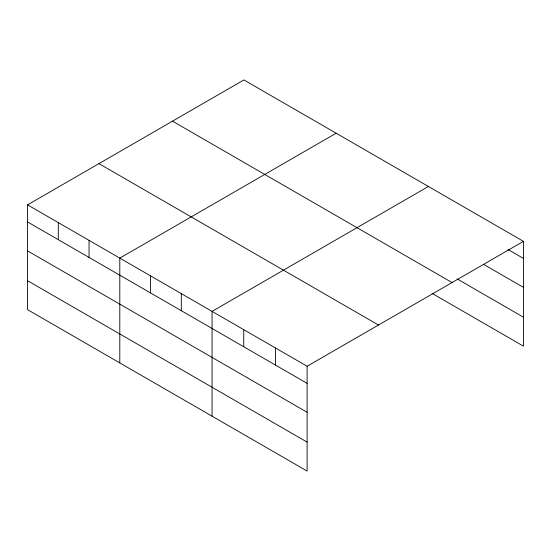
<?xml version="1.0" encoding="UTF-8"?>
<svg xmlns="http://www.w3.org/2000/svg" width="551" height="551" viewBox="0 0 551 551"><rect width="100%" height="100%" fill="white"/><g stroke="black" fill="none" stroke-linecap="round" stroke-linejoin="round"><path stroke-width="0.83" d="M307.107 412.279L307.107 366.25L27.55 204.855L27.55 309.655L307.107 471.057L307.107 412.279L27.55 250.877M432.087 293.401L523.45 346.145L523.45 241.345L243.893 79.943L27.55 204.855M336.151 133.211L119.801 258.116L119.801 362.916M428.402 186.472L212.059 311.377L212.059 416.177M307.107 366.25L523.45 241.345M507.974 249.493L523.45 258.426M483.661 264.404L523.45 287.374M457.137 278.916L523.45 317.197M172.504 121.165L452.054 282.567M98.946 163.633L378.496 325.035M27.55 221.929L307.107 383.331M27.55 280.707L307.107 442.109M275.424 347.957L275.424 365.037M243.742 329.67L243.742 346.744M181.307 293.621L181.307 310.702M150.554 275.865L150.554 292.946M89.055 240.36L89.055 257.441M58.303 222.604L58.303 239.685"/></g></svg>
